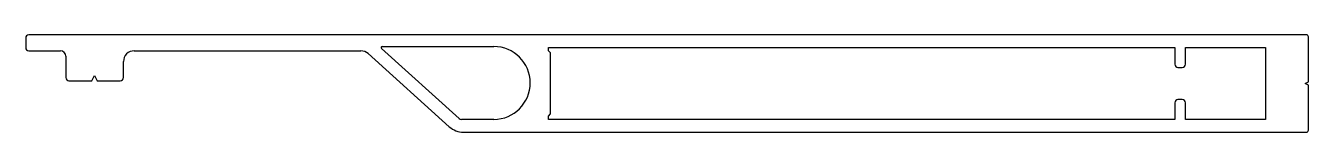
# Model space of a CAD drawing. Extents: x 2048 to 2168, y 1747 to 1756.
import ezdxf

# ---------------------------------------------------------------- set-up
doc = ezdxf.new("R2010")
doc.units = 0
doc.layers.get('0').update_dxf_attribs({"linetype": 'CONTINUOUS'})

msp = doc.modelspace()

# ---------------------------------------------------------------- linework, layer by layer
for p, q in [((2048.09, 1755.97), (2048.09, 1755.07)), ((2167.89, 1756.27), (2048.39, 1756.27)), ((2168.09, 1751.87), (2168.09, 1756.07)), ((2048.39, 1754.77), (2051.34, 1754.77)), ((2058.24, 1754.77), (2079.45, 1754.77)), ((2080.12, 1754.51), (2087.71, 1747.68)), ((2088.65, 1748.44), (2081.38, 1754.99)), ((2081.45, 1755.17), (2091.89, 1755.17)), ((2096.99, 1754.77), (2096.99, 1755.07)), ((2096.99, 1755.07), (2155.59, 1755.07)), ((2097.19, 1754.57), (2096.99, 1754.77)), ((2096.99, 1754.77), (2096.99, 1754.77)), ((2097.19, 1748.87), (2097.19, 1754.57)), ((2155.59, 1755.07), (2155.59, 1753.52)), ((2156.59, 1753.52), (2156.59, 1755.07)), ((2156.59, 1755.07), (2164.09, 1755.07)), ((2164.09, 1755.07), (2164.09, 1748.37)), ((2051.84, 1754.27), (2051.84, 1752.27)), ((2057.24, 1752.27), (2057.24, 1753.77)), ((2155.89, 1753.22), (2156.29, 1753.22)), ((2054.29, 1751.97), (2054.54, 1752.47)), ((2054.54, 1752.47), (2054.79, 1751.97)), ((2052.14, 1751.97), (2054.29, 1751.97)), ((2054.79, 1751.97), (2056.94, 1751.97)), ((2167.79, 1751.72), (2168.09, 1751.87)), ((2168.09, 1751.57), (2167.79, 1751.72)), ((2168.09, 1747.37), (2168.09, 1751.57)), ((2155.59, 1749.92), (2155.59, 1748.37)), ((2156.29, 1750.22), (2155.89, 1750.22)), ((2156.59, 1748.37), (2156.59, 1749.92)), ((2096.99, 1748.67), (2097.19, 1748.87)), ((2096.99, 1748.37), (2096.99, 1748.67)), ((2091.89, 1748.37), (2088.85, 1748.37)), ((2155.59, 1748.37), (2096.99, 1748.37)), ((2164.09, 1748.37), (2156.59, 1748.37)), ((2089.05, 1747.17), (2167.89, 1747.17))]:
    msp.add_line(p, q)
for centre, radius, start, end in [((2048.39, 1755.97), 0.3, 90, 180), ((2167.89, 1756.07), 0.2, 0.3138, 90.3138), ((2048.39, 1755.07), 0.3, 180, 270), ((2051.34, 1754.27), 0.5, 0, 90), ((2058.24, 1753.77), 1, 90, 180), ((2079.45, 1753.77), 1, 48, 90), ((2081.45, 1755.07), 0.1, 90, 228), ((2091.89, 1751.77), 3.4, 270, 90), ((2155.89, 1753.52), 0.3, 180, 270), ((2156.29, 1753.52), 0.3, 270, 0), ((2052.14, 1752.27), 0.3, 180, 270), ((2056.94, 1752.27), 0.3, 270, 360), ((2155.89, 1749.92), 0.3, 90, 180), ((2156.29, 1749.92), 0.3, 0, 90), ((2088.85, 1748.67), 0.3, 228, 270), ((2089.05, 1749.17), 2, 228, 270), ((2167.89, 1747.37), 0.2, 270.3138, 0.3138)]:
    msp.add_arc(centre, radius, start, end)

doc.saveas('drawing.dxf')
